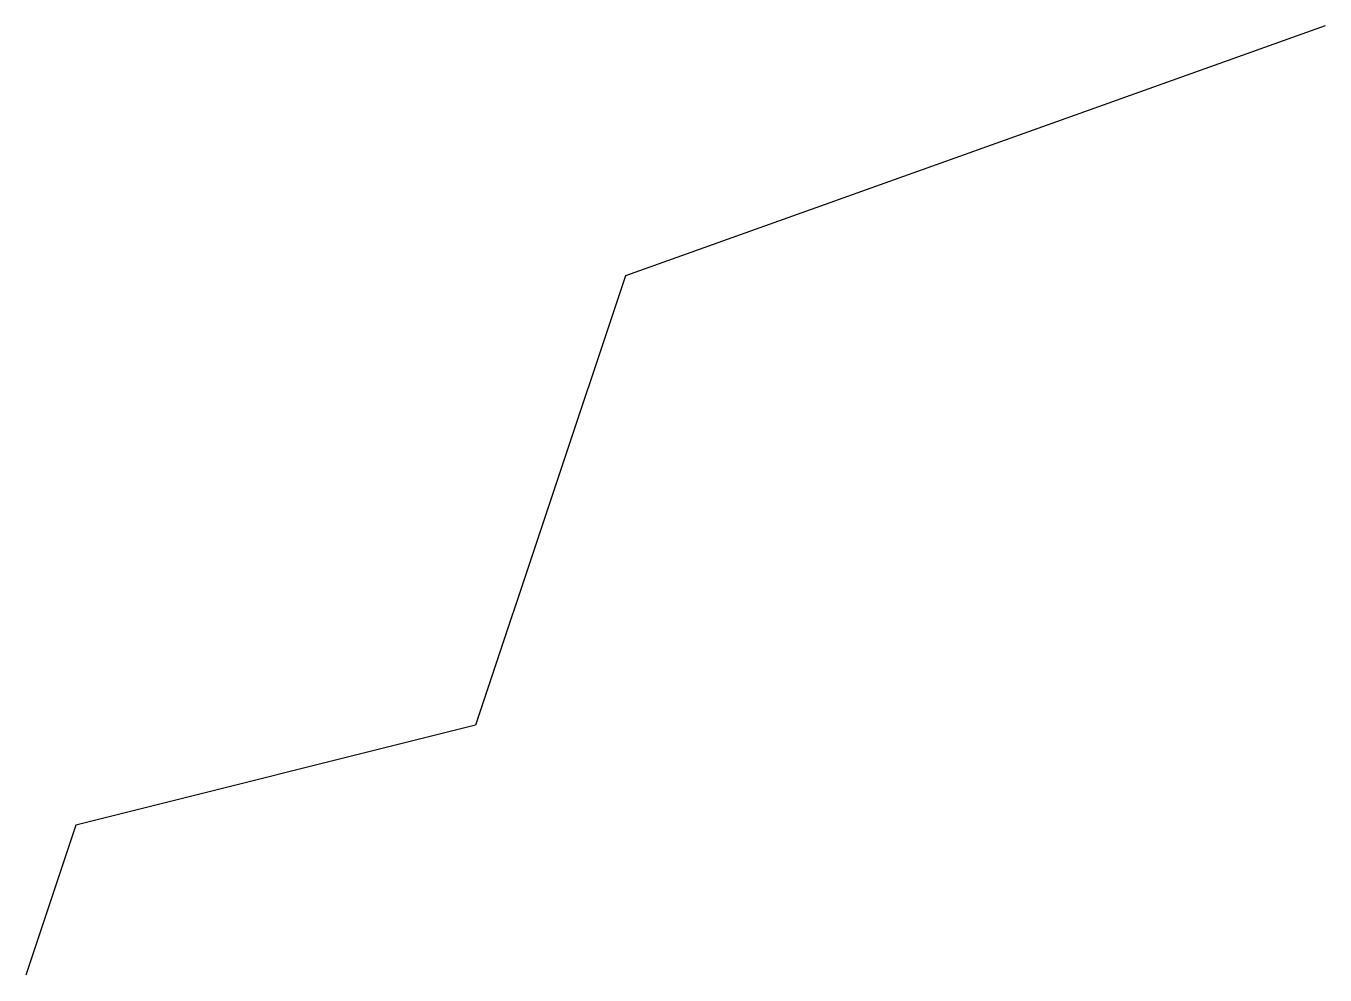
# Model space of a CAD drawing. Header units: millimetres. Extents: x -45 to -19, y -46 to -27.
import ezdxf

# ---------------------------------------------------------------- set-up
doc = ezdxf.new("R2010")
doc.units = ezdxf.units.MM
doc.header["$MEASUREMENT"] = 0
doc.layers.get('0').update_dxf_attribs({"lineweight": 25, "true_color": 0xffffff})

msp = doc.modelspace()

# ---------------------------------------------------------------- linework, layer by layer
for p, q in [((-19, -27), (-33, -32)), ((-33, -32), (-36, -41)), ((-36, -41), (-44, -43)), ((-44, -43), (-45, -46))]:
    msp.add_line(p, q)

doc.saveas('drawing.dxf')
